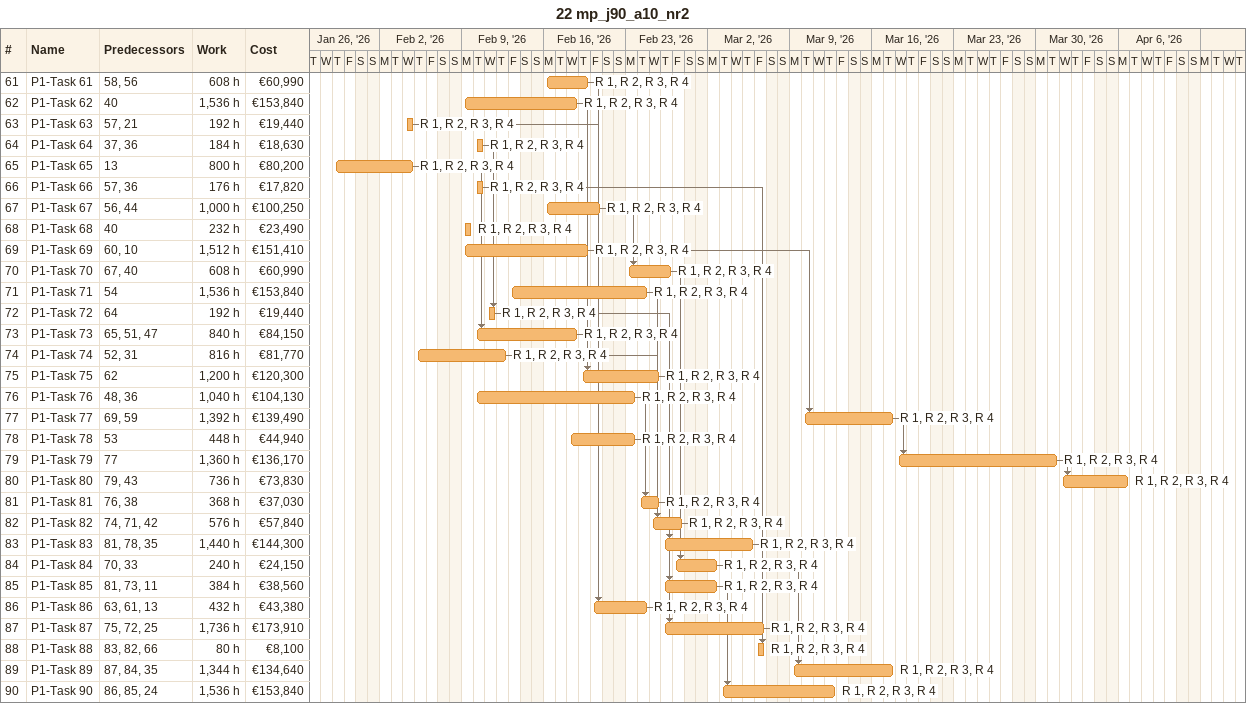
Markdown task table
22 mp_j90_a10_nr2

| ID | Task | Start | Finish | Predecessors | Resources | Work (h) | Cost (€) |
|---|---|---|---|---|---|---|---|
| 61 | P1-Task 61 | 2026-02-16 | 2026-02-19 | 58, 56 | R 1, R 2, R 3, R 4 | 608 | 60990 |
| 62 | P1-Task 62 | 2026-02-09 | 2026-02-18 | 40 | R 1, R 2, R 3, R 4 | 1536 | 153840 |
| 63 | P1-Task 63 | 2026-02-04 | 2026-02-04 | 57, 21 | R 1, R 2, R 3, R 4 | 192 | 19440 |
| 64 | P1-Task 64 | 2026-02-10 | 2026-02-10 | 37, 36 | R 1, R 2, R 3, R 4 | 184 | 18630 |
| 65 | P1-Task 65 | 2026-01-29 | 2026-02-04 | 13 | R 1, R 2, R 3, R 4 | 800 | 80200 |
| 66 | P1-Task 66 | 2026-02-10 | 2026-02-10 | 57, 36 | R 1, R 2, R 3, R 4 | 176 | 17820 |
| 67 | P1-Task 67 | 2026-02-16 | 2026-02-20 | 56, 44 | R 1, R 2, R 3, R 4 | 1000 | 100250 |
| 68 | P1-Task 68 | 2026-02-09 | 2026-02-09 | 40 | R 1, R 2, R 3, R 4 | 232 | 23490 |
| 69 | P1-Task 69 | 2026-02-09 | 2026-02-19 | 60, 10 | R 1, R 2, R 3, R 4 | 1512 | 151410 |
| 70 | P1-Task 70 | 2026-02-23 | 2026-02-26 | 67, 40 | R 1, R 2, R 3, R 4 | 608 | 60990 |
| 71 | P1-Task 71 | 2026-02-13 | 2026-02-24 | 54 | R 1, R 2, R 3, R 4 | 1536 | 153840 |
| 72 | P1-Task 72 | 2026-02-11 | 2026-02-11 | 64 | R 1, R 2, R 3, R 4 | 192 | 19440 |
| 73 | P1-Task 73 | 2026-02-10 | 2026-02-18 | 65, 51, 47 | R 1, R 2, R 3, R 4 | 840 | 84150 |
| 74 | P1-Task 74 | 2026-02-05 | 2026-02-12 | 52, 31 | R 1, R 2, R 3, R 4 | 816 | 81770 |
| 75 | P1-Task 75 | 2026-02-19 | 2026-02-25 | 62 | R 1, R 2, R 3, R 4 | 1200 | 120300 |
| 76 | P1-Task 76 | 2026-02-10 | 2026-02-23 | 48, 36 | R 1, R 2, R 3, R 4 | 1040 | 104130 |
| 77 | P1-Task 77 | 2026-03-10 | 2026-03-17 | 69, 59 | R 1, R 2, R 3, R 4 | 1392 | 139490 |
| 78 | P1-Task 78 | 2026-02-18 | 2026-02-23 | 53 | R 1, R 2, R 3, R 4 | 448 | 44940 |
| 79 | P1-Task 79 | 2026-03-18 | 2026-03-31 | 77 | R 1, R 2, R 3, R 4 | 1360 | 136170 |
| 80 | P1-Task 80 | 2026-04-01 | 2026-04-06 | 79, 43 | R 1, R 2, R 3, R 4 | 736 | 73830 |
| 81 | P1-Task 81 | 2026-02-24 | 2026-02-25 | 76, 38 | R 1, R 2, R 3, R 4 | 368 | 37030 |
| 82 | P1-Task 82 | 2026-02-25 | 2026-02-27 | 74, 71, 42 | R 1, R 2, R 3, R 4 | 576 | 57840 |
| 83 | P1-Task 83 | 2026-02-26 | 2026-03-05 | 81, 78, 35 | R 1, R 2, R 3, R 4 | 1440 | 144300 |
| 84 | P1-Task 84 | 2026-02-27 | 2026-03-02 | 70, 33 | R 1, R 2, R 3, R 4 | 240 | 24150 |
| 85 | P1-Task 85 | 2026-02-26 | 2026-03-02 | 81, 73, 11 | R 1, R 2, R 3, R 4 | 384 | 38560 |
| 86 | P1-Task 86 | 2026-02-20 | 2026-02-24 | 63, 61, 13 | R 1, R 2, R 3, R 4 | 432 | 43380 |
| 87 | P1-Task 87 | 2026-02-26 | 2026-03-06 | 75, 72, 25 | R 1, R 2, R 3, R 4 | 1736 | 173910 |
| 88 | P1-Task 88 | 2026-03-06 | 2026-03-06 | 83, 82, 66 | R 1, R 2, R 3, R 4 | 80 | 8100 |
| 89 | P1-Task 89 | 2026-03-09 | 2026-03-17 | 87, 84, 35 | R 1, R 2, R 3, R 4 | 1344 | 134640 |
| 90 | P1-Task 90 | 2026-03-03 | 2026-03-12 | 86, 85, 24 | R 1, R 2, R 3, R 4 | 1536 | 153840 |
